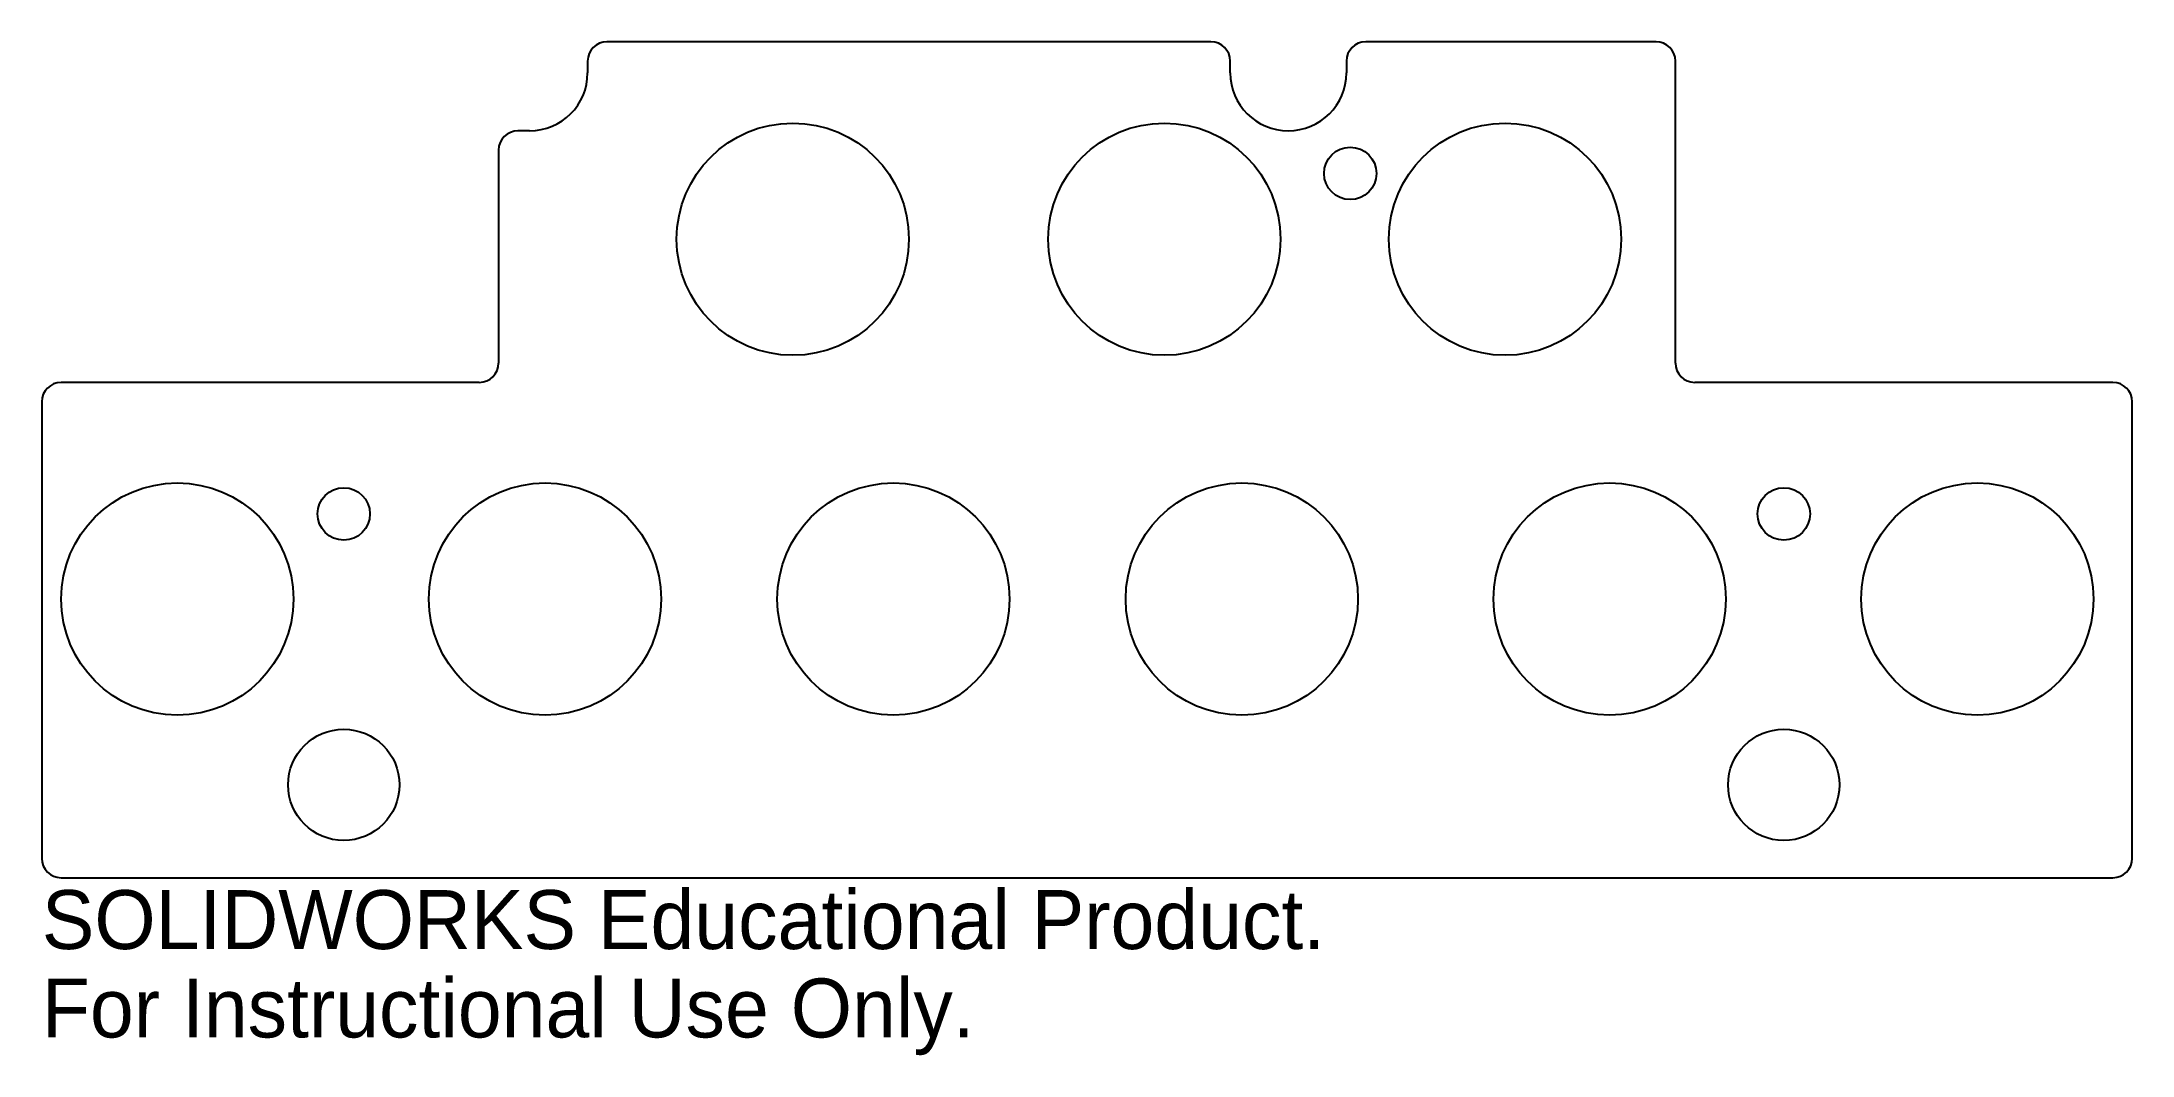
# Model space of a CAD drawing. Header units: inches. Extents: x -3.38 to 3.38, y -2.1 to 1.17.
import ezdxf

# ---------------------------------------------------------------- set-up
doc = ezdxf.new("R2010")
doc.units = ezdxf.units.IN
doc.header["$MEASUREMENT"] = 0
doc.styles.add('SLDTEXTSTYLE0', font='Arail.ttf')

msp = doc.modelspace()

# ---------------------------------------------------------------- linework, layer by layer
at = {"color": 1, "linetype": 'Continuous', "lineweight": 25}
for p, q in [((0.4, 1.1736), (-1.55, 1.1736)), ((1.8375, 1.1736), (0.9, 1.1736)), ((-1.6125, 1.1111), (-1.6125, 1.0736)), ((0.4625, 1.0736), (0.4625, 1.1111)), ((0.8375, 1.1111), (0.8375, 1.0736)), ((1.9, 0.1361), (1.9, 1.1111)), ((-1.8, 0.8861), (-1.8375, 0.8861)), ((-1.9, 0.8236), (-1.9, 0.1361)), ((-1.9625, 0.0736), (-3.3125, 0.0736)), ((3.3125, 0.0736), (1.9625, 0.0736)), ((-3.375, 0.0111), (-3.375, -1.4639)), ((3.375, -1.4639), (3.375, 0.0111)), ((-3.3125, -1.5264), (3.3125, -1.5264))]:
    msp.add_line(p, q, dxfattribs=at)
for centre, radius in [((-0.95, 0.5361), 0.375), ((0.25, 0.5361), 0.375), ((1.35, 0.5361), 0.375), ((0.85, 0.7486), 0.0847), ((-2.9375, -0.6264), 0.375), ((-2.4, -0.3514), 0.0847), ((-1.75, -0.6264), 0.375), ((-0.625, -0.6264), 0.375), ((0.5, -0.6264), 0.375), ((1.6875, -0.6264), 0.375), ((2.25, -0.3514), 0.0847), ((2.875, -0.6264), 0.375), ((-2.4, -1.2264), 0.1797), ((2.25, -1.2264), 0.1797)]:
    msp.add_circle(centre, radius, dxfattribs=at)
for centre, radius, start, end in [((-1.55, 1.1111), 0.0625, 90, 180), ((0.4, 1.1111), 0.0625, 0, 90), ((0.9, 1.1111), 0.0625, 90, 180), ((1.8375, 1.1111), 0.0625, 360, 90), ((-1.8, 1.0736), 0.1875, 270, 0), ((0.65, 1.0736), 0.1875, 180, 0), ((-1.8375, 0.8236), 0.0625, 90, 180), ((-1.9625, 0.1361), 0.0625, 270, 0), ((1.9625, 0.1361), 0.0625, 180, 270), ((-3.3125, 0.0111), 0.0625, 90, 180), ((3.3125, 0.0111), 0.0625, 0, 90), ((-3.3125, -1.4639), 0.0625, 180, 270), ((3.3125, -1.4639), 0.0625, 270, 0)]:
    msp.add_arc(centre, radius, start, end, dxfattribs=at)

# ---------------------------------------------------------------- texts
at = {"color": 7, "linetype": 'Continuous', "char_height": 0.1903, "attachment_point": 1, "style": 'SLDTEXTSTYLE0'}
for s, insert in [('SOLIDWORKS Educational Product.', (-3.375, -1.5665)), ('For Instructional Use Only.', (-3.375, -1.852))]:
    msp.add_mtext(s, dxfattribs=dict(at, insert=insert))

doc.saveas('drawing.dxf')
